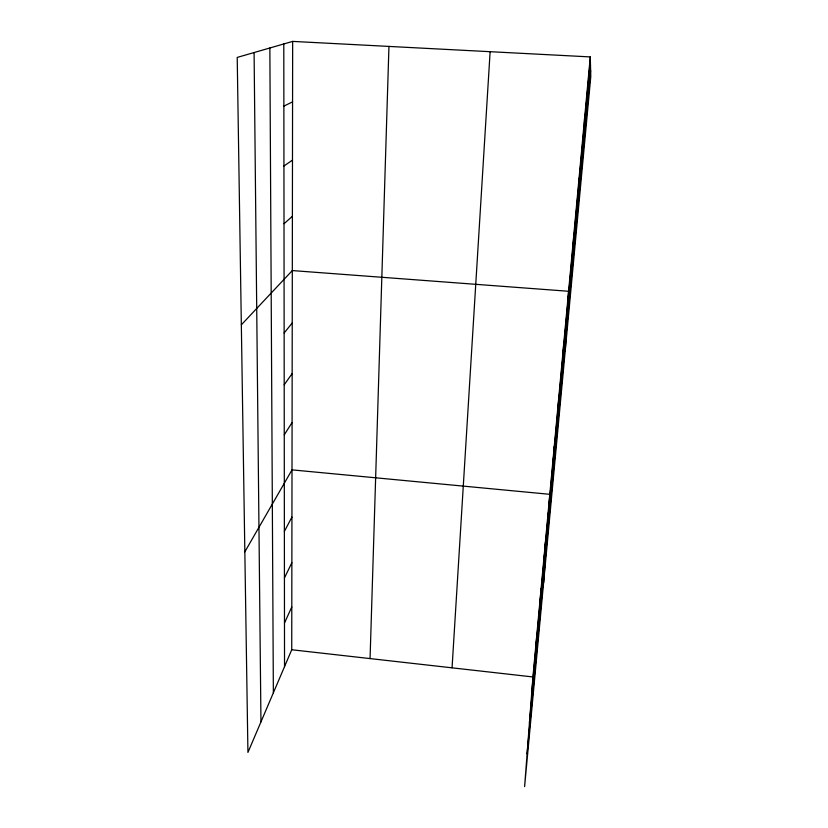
<?xml version="1.0" encoding="UTF-8"?>
<svg xmlns="http://www.w3.org/2000/svg" width="828" height="828" viewBox="0 0 828 828"><rect width="100%" height="100%" fill="white"/><g stroke="black" fill="none" stroke-linecap="round" stroke-linejoin="round"><path stroke-width="1.24" d="M292.657 41.4L237.212 57.422L247.934 752.424L291.735 649.752L292.657 41.4L590.271 56.915L590.788 76.528L524.61 786.6L532.932 676.952L590.271 56.915M584.454 123.765L584.547 118.828M370.064 658.581L388.953 46.42M578.772 185.058L579.031 178.455M573.307 244.063L573.721 235.897M565.203 351L568.598 291.28L292.305 270.57L241.341 324.835M452.057 667.834L490.124 51.688M562.978 355.647L563.651 344.717M558.093 408.473L558.879 396.312M553.363 459.447L554.274 446.147M543.603 582.757L549.813 494.316L292.005 469.869L244.84 551.841M544.275 557.658L545.383 542.299M535.654 650.694L536.948 633.534M539.897 604.978L541.088 588.677M531.566 694.909L590.354 60.03M529.444 722.844L590.478 64.946M527.084 753.925L590.633 70.535M284.48 623.029L291.798 606.934M284.428 577.975L291.86 562.73M284.377 531.41L291.932 517.065M284.263 434.855L292.077 422.518M284.201 384.803L292.149 373.583M284.139 333.001L292.222 322.961M284.014 223.705L292.387 216.325M283.942 166.014L292.47 160.125M283.869 106.139L292.563 101.854M291.735 649.752L532.932 676.952M254.092 52.547L260.955 721.902M269.856 47.993L273.364 692.819M283.797 43.956L284.532 666.623"/></g></svg>
